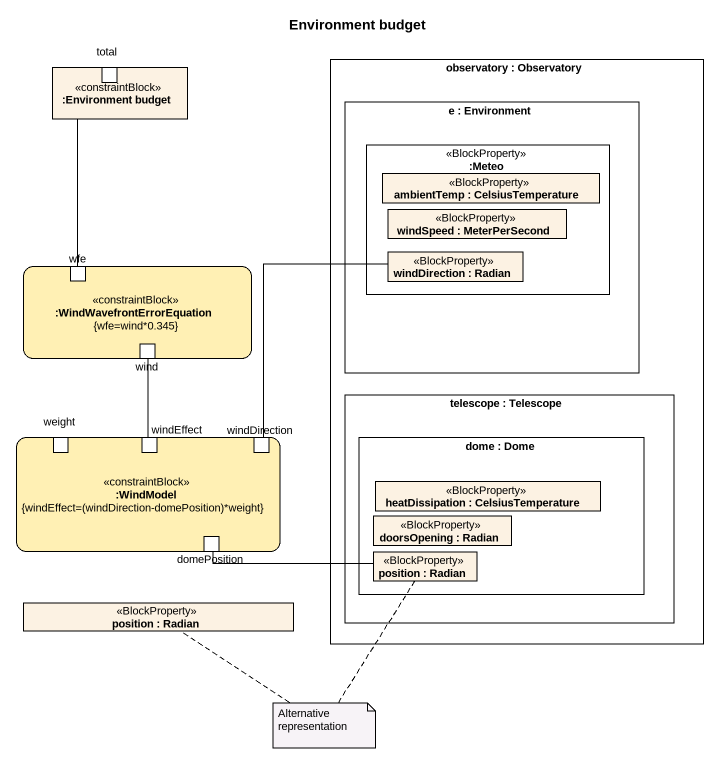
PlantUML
@startuml
title Environment budget
rectangle "observatory : Observatory" as observatory {
  rectangle "e : Environment" as e {
    rectangle ":Meteo" as Meteo <<BlockProperty>> {
      rectangle "ambientTemp : CelsiusTemperature" as ambientTemp <<BlockProperty>>
      rectangle "windSpeed : MeterPerSecond" as windSpeed <<BlockProperty>>
      rectangle "windDirection : Radian" as windDirection <<BlockProperty>>
    }
  }
  rectangle "telescope : Telescope" as telescope {
    rectangle "dome : Dome" as dome {
      rectangle "doorsOpening : Radian" as doorsOpening <<BlockProperty>>
      rectangle "heatDissipation : CelsiusTemperature" as heatDissipation <<BlockProperty>>
      rectangle "position : Radian" as position <<BlockProperty>>
    }
  }
}
rectangle ":Environment budget" as Environment_budget <<constraintBlock>> {
  port total
}
rectangle ":WindWavefrontErrorEquation\n{wfe=wind*0.345}" as WindWavefrontErrorEquation <<constraintBlock>> #FFF0B4 {
  port wfe
  port wind
}
rectangle ":WindModel\n{windEffect=(windDirection-domePosition)*weight}" as WindModel <<constraintBlock>> #FFF0B4 {
  port weight
  port windEffect
  port "windDirection" as windDirection_2
  port domePosition
}
rectangle "position : Radian" as position_2 <<BlockProperty>>
wfe -up- Environment_budget
windDirection -- windDirection_2
wind -- windEffect
position -left- domePosition
note as N1
  Alternative representation
end note
N1 .. position_2
N1 .. position
@enduml
